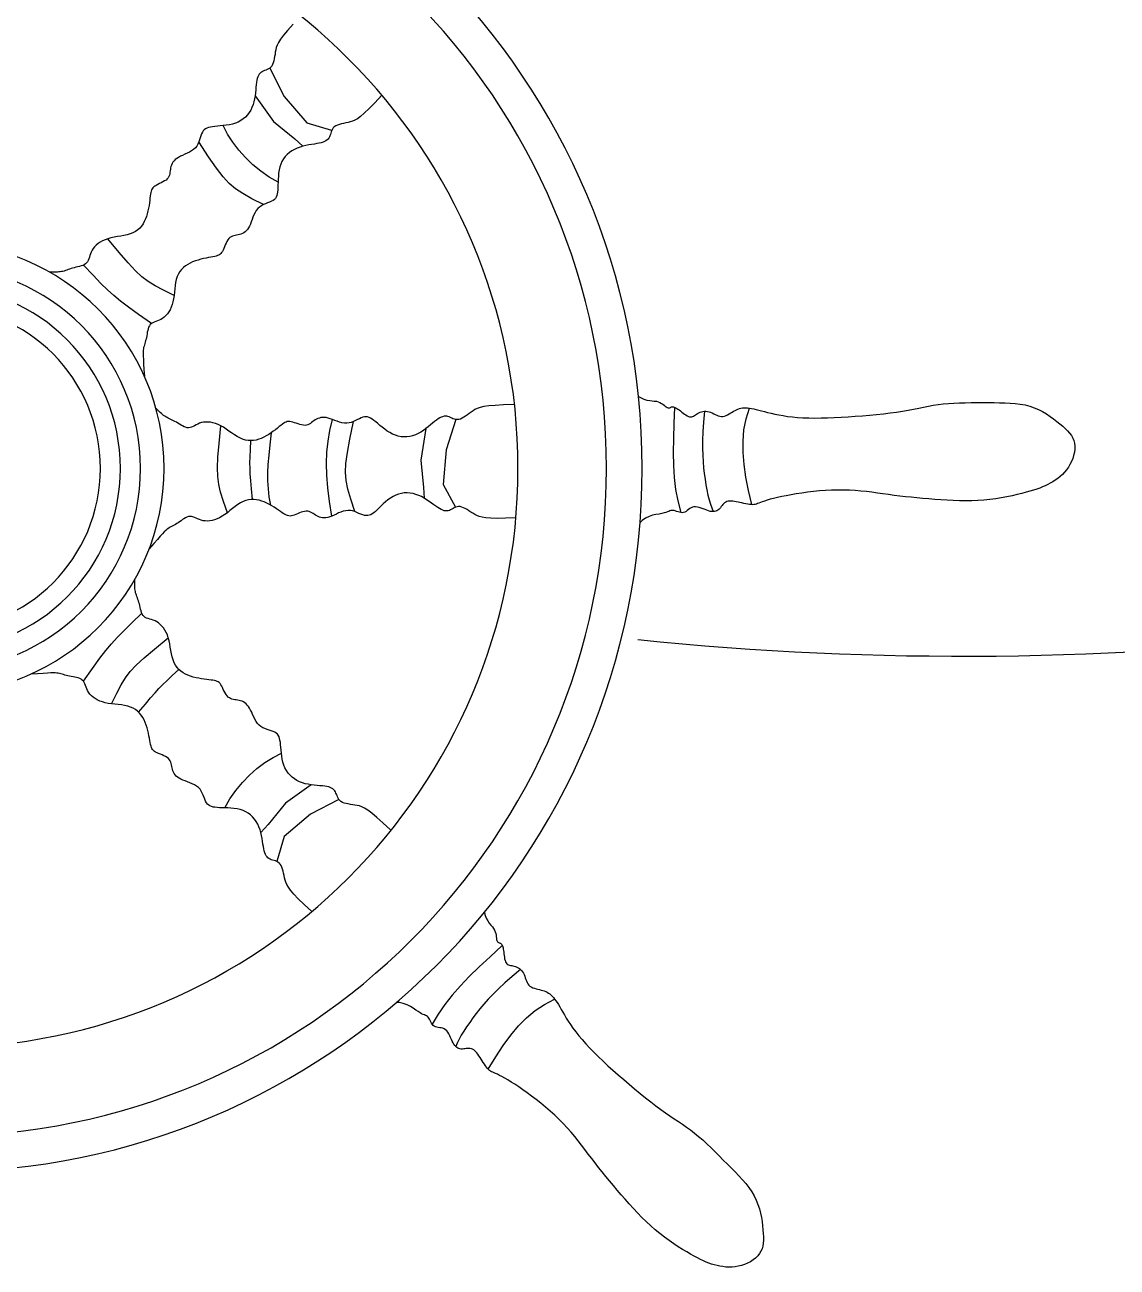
# Model space of a CAD drawing. Header units: millimetres. Extents: x -37 to 8970, y -2 to 4773.
# Drawn here: x 8117.4 to 8231.7, y 777.7 to 907.8 of the extents above; entities that cross this region are included whole.
import ezdxf

# ---------------------------------------------------------------- set-up
doc = ezdxf.new("R2010")
doc.units = ezdxf.units.MM

msp = doc.modelspace()

# ---------------------------------------------------------------- linework, layer by layer
at = {"color": 18, "true_color": 0x000000}
for p, q in [((8143.02, 903.26), (8144.54, 900.31)), ((8141.48, 900.38), (8143.42, 897.67)), ((8144.54, 900.31), (8146.9, 897.53)), ((8143.42, 897.67), (8145.65, 895.86)), ((8146.9, 897.53), (8149.49, 896.77)), ((8145.65, 895.86), (8146.49, 895.1)), ((8181.61, 868.91), (8181.82, 868.78)), ((8181.82, 868.78), (8182.18, 868.61)), ((8182.18, 868.61), (8182.5, 868.51)), ((8182.5, 868.51), (8182.79, 868.46)), ((8182.79, 868.46), (8183.04, 868.44)), ((8183.04, 868.44), (8183.27, 868.42)), ((8183.27, 868.42), (8183.49, 868.39)), ((8183.49, 868.39), (8183.68, 868.34)), ((8183.68, 868.34), (8183.86, 868.26)), ((8183.86, 868.26), (8184.02, 868.17)), ((8184.02, 868.17), (8184.17, 868.08)), ((8184.17, 868.08), (8184.3, 867.98)), ((8184.3, 867.98), (8184.42, 867.88)), ((8184.42, 867.88), (8184.53, 867.8)), ((8184.53, 867.8), (8184.62, 867.74)), ((8184.62, 867.74), (8184.71, 867.71)), ((8184.71, 867.71), (8184.78, 867.7)), ((8184.78, 867.7), (8184.85, 867.7)), ((8184.85, 867.7), (8184.91, 867.72)), ((8184.91, 867.72), (8184.97, 867.75)), ((8184.97, 867.75), (8185.02, 867.77)), ((8185.02, 867.77), (8185.08, 867.8)), ((8185.08, 867.8), (8185.14, 867.81)), ((8185.14, 867.81), (8185.21, 867.82)), ((8185.21, 867.82), (8185.28, 867.81)), ((8185.28, 867.81), (8185.36, 867.79)), ((8185.36, 867.79), (8185.44, 867.75)), ((8185.44, 867.75), (8185.53, 867.7)), ((8185.53, 867.7), (8185.64, 867.64)), ((8185.64, 867.64), (8185.75, 867.57)), ((8185.75, 867.57), (8185.87, 867.48)), ((8191.88, 867.51), (8192.03, 867.58)), ((8192.03, 867.58), (8192.18, 867.63)), ((8192.18, 867.63), (8192.33, 867.67)), ((8192.33, 867.67), (8192.49, 867.7)), ((8192.49, 867.7), (8192.66, 867.72)), ((8192.66, 867.72), (8192.84, 867.72)), ((8192.84, 867.72), (8193.03, 867.71)), ((8193.03, 867.71), (8193.23, 867.68)), ((8193.23, 867.68), (8193.45, 867.64)), ((8193.45, 867.64), (8193.68, 867.6)), ((8193.68, 867.6), (8193.93, 867.54)), ((8209.86, 867.47), (8210.42, 867.57)), ((8210.42, 867.57), (8210.95, 867.68)), ((8210.95, 867.68), (8211.46, 867.78)), ((8211.46, 867.78), (8211.97, 867.88)), ((8211.97, 867.88), (8212.47, 867.97)), ((8212.47, 867.97), (8212.99, 868.05)), ((8212.99, 868.05), (8213.51, 868.12)), ((8213.51, 868.12), (8214.07, 868.17)), ((8214.07, 868.17), (8214.64, 868.21)), ((8214.64, 868.21), (8215.23, 868.23)), ((8215.23, 868.23), (8215.82, 868.24)), ((8215.82, 868.24), (8216.43, 868.25)), ((8216.43, 868.25), (8217.04, 868.25)), ((8217.04, 868.25), (8217.65, 868.25)), ((8217.65, 868.25), (8218.25, 868.25)), ((8218.25, 868.25), (8218.84, 868.25)), ((8218.84, 868.25), (8219.41, 868.24)), ((8219.41, 868.24), (8219.98, 868.23)), ((8219.98, 868.23), (8220.53, 868.21)), ((8220.53, 868.21), (8221.06, 868.17)), ((8221.06, 868.17), (8221.59, 868.1)), ((8221.59, 868.1), (8222.09, 868.01)), ((8222.09, 868.01), (8222.57, 867.88)), ((8222.57, 867.88), (8223.04, 867.72)), ((8223.04, 867.72), (8223.49, 867.53)), ((8162.49, 866.48), (8161.48, 863.32)), ((8185.87, 867.48), (8186, 867.38)), ((8186, 867.38), (8186.14, 867.27)), ((8186.14, 867.27), (8186.28, 867.16)), ((8186.28, 867.16), (8186.42, 867.05)), ((8186.42, 867.05), (8186.57, 866.96)), ((8186.57, 866.96), (8186.71, 866.87)), ((8186.71, 866.87), (8186.84, 866.81)), ((8186.84, 866.81), (8186.97, 866.77)), ((8186.97, 866.77), (8187.09, 866.75)), ((8187.09, 866.75), (8187.19, 866.77)), ((8187.19, 866.77), (8187.29, 866.8)), ((8187.29, 866.8), (8187.39, 866.85)), ((8187.39, 866.85), (8187.49, 866.92)), ((8187.49, 866.92), (8187.59, 866.99)), ((8187.59, 866.99), (8187.69, 867.06)), ((8187.69, 867.06), (8187.81, 867.13)), ((8187.81, 867.13), (8187.93, 867.19)), ((8187.93, 867.19), (8188.07, 867.25)), ((8188.07, 867.25), (8188.22, 867.3)), ((8188.22, 867.3), (8188.37, 867.33)), ((8188.37, 867.33), (8188.52, 867.35)), ((8188.52, 867.35), (8188.68, 867.35)), ((8188.68, 867.35), (8188.85, 867.33)), ((8188.85, 867.33), (8189.01, 867.3)), ((8189.01, 867.3), (8189.17, 867.24)), ((8189.17, 867.24), (8189.33, 867.17)), ((8189.33, 867.17), (8189.49, 867.09)), ((8189.49, 867.09), (8189.65, 867.01)), ((8189.65, 867.01), (8189.81, 866.93)), ((8189.81, 866.93), (8189.97, 866.86)), ((8189.97, 866.86), (8190.13, 866.82)), ((8190.13, 866.82), (8190.3, 866.8)), ((8190.3, 866.8), (8190.46, 866.81)), ((8190.46, 866.81), (8190.62, 866.84)), ((8190.62, 866.84), (8190.79, 866.9)), ((8190.79, 866.9), (8190.95, 866.98)), ((8190.95, 866.98), (8191.11, 867.07)), ((8191.11, 867.07), (8191.27, 867.17)), ((8191.27, 867.17), (8191.43, 867.26)), ((8191.43, 867.26), (8191.58, 867.36)), ((8191.58, 867.36), (8191.73, 867.44)), ((8191.73, 867.44), (8191.88, 867.51)), ((8193.93, 867.54), (8194.2, 867.47)), ((8194.2, 867.47), (8194.49, 867.4)), ((8194.49, 867.4), (8194.81, 867.32)), ((8194.81, 867.32), (8195.14, 867.23)), ((8195.14, 867.23), (8195.51, 867.14)), ((8195.51, 867.14), (8195.89, 867.05)), ((8195.89, 867.05), (8196.31, 866.97)), ((8196.31, 866.97), (8196.75, 866.89)), ((8196.75, 866.89), (8197.23, 866.81)), ((8197.23, 866.81), (8197.73, 866.75)), ((8197.73, 866.75), (8198.27, 866.7)), ((8198.27, 866.7), (8198.84, 866.67)), ((8198.84, 866.67), (8199.45, 866.65)), ((8199.45, 866.65), (8200.08, 866.64)), ((8200.08, 866.64), (8200.74, 866.65)), ((8200.74, 866.65), (8201.42, 866.67)), ((8201.42, 866.67), (8202.12, 866.69)), ((8202.12, 866.69), (8202.83, 866.73)), ((8202.83, 866.73), (8203.57, 866.77)), ((8203.57, 866.77), (8204.31, 866.83)), ((8204.31, 866.83), (8205.06, 866.88)), ((8205.06, 866.88), (8205.81, 866.95)), ((8205.81, 866.95), (8206.54, 867.02)), ((8206.54, 867.02), (8207.26, 867.09)), ((8207.26, 867.09), (8207.96, 867.18)), ((8207.96, 867.18), (8208.63, 867.27)), ((8208.63, 867.27), (8209.27, 867.36)), ((8209.27, 867.36), (8209.86, 867.47)), ((8223.49, 867.53), (8223.92, 867.31)), ((8223.92, 867.31), (8224.32, 867.07)), ((8224.32, 867.07), (8224.71, 866.81)), ((8224.71, 866.81), (8225.07, 866.55)), ((8225.07, 866.55), (8225.42, 866.29)), ((8225.42, 866.29), (8225.73, 866.03)), ((8159.36, 865.53), (8158.82, 862.24)), ((8225.73, 866.03), (8226.03, 865.77)), ((8226.03, 865.77), (8226.3, 865.53)), ((8226.3, 865.53), (8226.54, 865.29)), ((8226.54, 865.29), (8226.75, 865.04)), ((8226.75, 865.04), (8226.93, 864.8)), ((8226.93, 864.8), (8227.07, 864.54)), ((8227.07, 864.54), (8227.18, 864.28)), ((8227.18, 864.28), (8227.26, 863.99)), ((8227.26, 863.99), (8227.29, 863.69)), ((8227.29, 863.69), (8227.28, 863.38)), ((8161.48, 863.32), (8161.18, 859.68)), ((8227.07, 862.41), (8226.95, 862.09)), ((8227.17, 862.73), (8227.07, 862.41)), ((8227.25, 863.06), (8227.17, 862.73)), ((8227.28, 863.38), (8227.25, 863.06)), ((8158.82, 862.24), (8159.11, 859.38)), ((8226.42, 861.22), (8226.21, 860.97)), ((8226.62, 861.49), (8226.42, 861.22)), ((8226.79, 861.78), (8226.62, 861.49)), ((8226.95, 862.09), (8226.79, 861.78)), ((8224.73, 859.81), (8224.47, 859.67)), ((8224.99, 859.97), (8224.73, 859.81)), ((8225.25, 860.14), (8224.99, 859.97)), ((8225.5, 860.32), (8225.25, 860.14)), ((8225.75, 860.52), (8225.5, 860.32)), ((8225.99, 860.73), (8225.75, 860.52)), ((8226.21, 860.97), (8225.99, 860.73)), ((8159.11, 859.38), (8159.17, 858.25)), ((8161.18, 859.68), (8162.48, 857.31)), ((8197.08, 858.51), (8196.61, 858.42)), ((8197.6, 858.61), (8197.08, 858.51)), ((8198.14, 858.7), (8197.6, 858.61)), ((8198.72, 858.78), (8198.14, 858.7)), ((8199.32, 858.86), (8198.72, 858.78)), ((8199.93, 858.94), (8199.32, 858.86)), ((8200.56, 859), (8199.93, 858.94)), ((8201.2, 859.05), (8200.56, 859)), ((8201.84, 859.09), (8201.2, 859.05)), ((8202.48, 859.1), (8201.84, 859.09)), ((8203.1, 859.1), (8202.48, 859.1)), ((8203.71, 859.08), (8203.1, 859.1)), ((8204.31, 859.05), (8203.71, 859.08)), ((8204.9, 858.99), (8204.31, 859.05)), ((8205.48, 858.93), (8204.9, 858.99)), ((8206.05, 858.86), (8205.48, 858.93)), ((8206.63, 858.78), (8206.05, 858.86)), ((8207.2, 858.7), (8206.63, 858.78)), ((8207.78, 858.62), (8207.2, 858.7)), ((8208.37, 858.54), (8207.78, 858.62)), ((8208.96, 858.47), (8208.37, 858.54)), ((8209.56, 858.4), (8208.96, 858.47)), ((8220.73, 858.51), (8220.18, 858.39)), ((8221.25, 858.63), (8220.73, 858.51)), ((8221.74, 858.75), (8221.25, 858.63)), ((8222.19, 858.86), (8221.74, 858.75)), ((8222.6, 858.98), (8222.19, 858.86)), ((8222.97, 859.09), (8222.6, 858.98)), ((8223.31, 859.2), (8222.97, 859.09)), ((8223.62, 859.31), (8223.31, 859.2)), ((8223.92, 859.42), (8223.62, 859.31)), ((8224.2, 859.54), (8223.92, 859.42)), ((8224.47, 859.67), (8224.2, 859.54)), ((8187.12, 857.23), (8186.98, 857.15)), ((8187.27, 857.3), (8187.12, 857.23)), ((8187.43, 857.34), (8187.27, 857.3)), ((8187.6, 857.34), (8187.43, 857.34)), ((8187.79, 857.31), (8187.6, 857.34)), ((8187.98, 857.27), (8187.79, 857.31)), ((8188.18, 857.2), (8187.98, 857.27)), ((8188.39, 857.13), (8188.18, 857.2)), ((8190.2, 857.25), (8190.12, 857.15)), ((8190.28, 857.36), (8190.2, 857.25)), ((8190.37, 857.47), (8190.28, 857.36)), ((8190.45, 857.58), (8190.37, 857.47)), ((8190.54, 857.68), (8190.45, 857.58)), ((8190.64, 857.77), (8190.54, 857.68)), ((8190.75, 857.84), (8190.64, 857.77)), ((8190.87, 857.89), (8190.75, 857.84)), ((8191.01, 857.93), (8190.87, 857.89)), ((8191.15, 857.94), (8191.01, 857.93)), ((8191.31, 857.95), (8191.15, 857.94)), ((8191.48, 857.93), (8191.31, 857.95)), ((8191.66, 857.91), (8191.48, 857.93)), ((8191.84, 857.88), (8191.66, 857.91)), ((8192.04, 857.84), (8191.84, 857.88)), ((8192.24, 857.8), (8192.04, 857.84)), ((8192.45, 857.75), (8192.24, 857.8)), ((8192.65, 857.7), (8192.45, 857.75)), ((8192.86, 857.66), (8192.65, 857.7)), ((8193.06, 857.62), (8192.86, 857.66)), ((8193.24, 857.59), (8193.06, 857.62)), ((8193.42, 857.57), (8193.24, 857.59)), ((8193.57, 857.56), (8193.42, 857.57)), ((8193.71, 857.57), (8193.57, 857.56)), ((8193.84, 857.59), (8193.71, 857.57)), ((8193.96, 857.63), (8193.84, 857.59)), ((8194.08, 857.68), (8193.96, 857.63)), ((8194.22, 857.73), (8194.08, 857.68)), ((8194.38, 857.8), (8194.22, 857.73)), ((8194.57, 857.87), (8194.38, 857.8)), ((8194.8, 857.95), (8194.57, 857.87)), ((8195.08, 858.04), (8194.8, 857.95)), ((8195.4, 858.13), (8195.08, 858.04)), ((8195.76, 858.23), (8195.4, 858.13)), ((8196.16, 858.32), (8195.76, 858.23)), ((8196.61, 858.42), (8196.16, 858.32)), ((8210.16, 858.34), (8209.56, 858.4)), ((8210.77, 858.28), (8210.16, 858.34)), ((8211.39, 858.22), (8210.77, 858.28)), ((8212.01, 858.17), (8211.39, 858.22)), ((8212.64, 858.12), (8212.01, 858.17)), ((8213.28, 858.07), (8212.64, 858.12)), ((8213.92, 858.03), (8213.28, 858.07)), ((8214.57, 858), (8213.92, 858.03)), ((8215.21, 857.98), (8214.57, 858)), ((8215.86, 857.98), (8215.21, 857.98)), ((8216.5, 857.98), (8215.86, 857.98)), ((8217.14, 858.01), (8216.5, 857.98)), ((8217.77, 858.05), (8217.14, 858.01)), ((8218.39, 858.11), (8217.77, 858.05)), ((8219.01, 858.19), (8218.39, 858.11)), ((8219.6, 858.29), (8219.01, 858.19)), ((8220.18, 858.39), (8219.6, 858.29)), ((8181.99, 855.91), (8181.78, 855.71)), ((8182.36, 856.16), (8181.99, 855.91)), ((8182.73, 856.34), (8182.36, 856.16)), ((8183.1, 856.46), (8182.73, 856.34)), ((8183.45, 856.54), (8183.1, 856.46)), ((8183.77, 856.59), (8183.45, 856.54)), ((8184.05, 856.64), (8183.77, 856.59)), ((8184.29, 856.7), (8184.05, 856.64)), ((8184.48, 856.75), (8184.29, 856.7)), ((8184.64, 856.81), (8184.48, 856.75)), ((8184.78, 856.87), (8184.64, 856.81)), ((8184.9, 856.92), (8184.78, 856.87)), ((8185, 856.95), (8184.9, 856.92)), ((8185.11, 856.97), (8185, 856.95)), ((8185.22, 856.97), (8185.11, 856.97)), ((8185.34, 856.95), (8185.22, 856.97)), ((8185.47, 856.91), (8185.34, 856.95)), ((8185.61, 856.87), (8185.47, 856.91)), ((8185.76, 856.82), (8185.61, 856.87)), ((8185.9, 856.78), (8185.76, 856.82)), ((8186.05, 856.74), (8185.9, 856.78)), ((8186.2, 856.73), (8186.05, 856.74)), ((8186.34, 856.75), (8186.2, 856.73)), ((8186.47, 856.8), (8186.34, 856.75)), ((8186.6, 856.87), (8186.47, 856.8)), ((8186.72, 856.96), (8186.6, 856.87)), ((8186.85, 857.05), (8186.72, 856.96)), ((8186.98, 857.15), (8186.85, 857.05)), ((8188.59, 857.05), (8188.39, 857.13)), ((8188.78, 856.98), (8188.59, 857.05)), ((8188.96, 856.92), (8188.78, 856.98)), ((8189.13, 856.87), (8188.96, 856.92)), ((8189.29, 856.85), (8189.13, 856.87)), ((8189.44, 856.84), (8189.29, 856.85)), ((8189.58, 856.85), (8189.44, 856.84)), ((8189.7, 856.88), (8189.58, 856.85)), ((8189.82, 856.92), (8189.7, 856.88)), ((8189.93, 856.98), (8189.82, 856.92)), ((8190.02, 857.06), (8189.93, 856.98)), ((8190.12, 857.15), (8190.02, 857.06)), ((8147.36, 828.24), (8144.66, 826.3)), ((8144.66, 826.3), (8142.84, 824.07)), ((8150.25, 826.7), (8147.3, 825.18)), ((8147.3, 825.18), (8144.52, 822.82)), ((8142.84, 824.07), (8142.09, 823.23)), ((8144.52, 822.82), (8143.76, 820.22)), ((8165.49, 814.9), (8165.55, 814.65)), ((8165.55, 814.65), (8165.68, 814.29)), ((8165.68, 814.29), (8165.84, 813.99)), ((8165.84, 813.99), (8166, 813.75)), ((8166, 813.75), (8166.17, 813.55)), ((8166.17, 813.55), (8166.32, 813.38)), ((8166.32, 813.38), (8166.45, 813.21)), ((8166.45, 813.21), (8166.55, 813.03)), ((8166.55, 813.03), (8166.62, 812.85)), ((8166.62, 812.85), (8166.67, 812.68)), ((8166.67, 812.68), (8166.71, 812.5)), ((8166.71, 812.5), (8166.73, 812.34)), ((8166.73, 812.34), (8166.75, 812.19)), ((8166.75, 812.19), (8166.77, 812.05)), ((8166.77, 812.05), (8166.79, 811.94)), ((8166.79, 811.94), (8166.83, 811.86)), ((8166.83, 811.86), (8166.87, 811.8)), ((8166.87, 811.8), (8166.92, 811.76)), ((8166.92, 811.76), (8166.98, 811.73)), ((8166.98, 811.73), (8167.04, 811.7)), ((8167.04, 811.7), (8167.1, 811.68)), ((8167.1, 811.68), (8167.15, 811.66)), ((8167.15, 811.66), (8167.21, 811.63)), ((8167.21, 811.63), (8167.26, 811.58)), ((8167.26, 811.58), (8167.3, 811.53)), ((8167.3, 811.53), (8167.34, 811.46)), ((8167.34, 811.46), (8167.38, 811.37)), ((8167.38, 811.37), (8167.41, 811.27)), ((8167.41, 811.27), (8167.44, 811.16)), ((8167.44, 811.16), (8167.46, 811.02)), ((8167.46, 811.02), (8167.49, 810.88)), ((8167.49, 810.88), (8167.51, 810.71)), ((8167.51, 810.71), (8167.53, 810.54)), ((8167.53, 810.54), (8167.55, 810.36)), ((8167.55, 810.36), (8167.58, 810.18)), ((8167.58, 810.18), (8167.61, 810.01)), ((8167.61, 810.01), (8167.65, 809.85)), ((8167.65, 809.85), (8167.7, 809.71)), ((8167.7, 809.71), (8167.76, 809.59)), ((8167.76, 809.59), (8167.84, 809.5)), ((8167.84, 809.5), (8167.92, 809.44)), ((8167.92, 809.44), (8168.02, 809.39)), ((8168.02, 809.39), (8168.12, 809.36)), ((8168.12, 809.36), (8168.23, 809.33)), ((8168.23, 809.33), (8168.35, 809.31)), ((8168.35, 809.31), (8168.48, 809.29)), ((8168.48, 809.29), (8168.61, 809.26)), ((8168.61, 809.26), (8168.75, 809.21)), ((8168.75, 809.21), (8168.88, 809.16)), ((8168.88, 809.16), (8169.02, 809.09)), ((8169.02, 809.09), (8169.15, 809)), ((8169.15, 809), (8169.27, 808.91)), ((8169.27, 808.91), (8169.39, 808.79)), ((8169.39, 808.79), (8169.49, 808.67)), ((8169.49, 808.67), (8169.58, 808.53)), ((8169.58, 808.53), (8169.65, 808.37)), ((8169.65, 808.37), (8169.72, 808.21)), ((8169.72, 808.21), (8169.77, 808.04)), ((8169.77, 808.04), (8169.83, 807.87)), ((8169.83, 807.87), (8169.89, 807.7)), ((8169.89, 807.7), (8169.95, 807.54)), ((8169.95, 807.54), (8170.03, 807.39)), ((8170.03, 807.39), (8170.13, 807.26)), ((8170.13, 807.26), (8170.26, 807.16)), ((8170.26, 807.16), (8170.4, 807.07)), ((8170.4, 807.07), (8170.56, 806.99)), ((8170.56, 806.99), (8170.73, 806.93)), ((8170.73, 806.93), (8170.9, 806.88)), ((8170.9, 806.88), (8171.08, 806.84)), ((8171.08, 806.84), (8171.26, 806.79)), ((8171.26, 806.79), (8171.44, 806.75)), ((8171.44, 806.75), (8171.6, 806.7)), ((8171.6, 806.7), (8171.76, 806.65)), ((8171.76, 806.65), (8171.91, 806.59)), ((8171.91, 806.59), (8172.06, 806.52)), ((8172.06, 806.52), (8172.19, 806.44)), ((8172.19, 806.44), (8172.33, 806.35)), ((8156.57, 805.44), (8156.27, 805.44)), ((8157, 805.35), (8156.57, 805.44)), ((8157.39, 805.21), (8157, 805.35)), ((8157.74, 805.04), (8157.39, 805.21)), ((8172.33, 806.35), (8172.46, 806.24)), ((8172.46, 806.24), (8172.59, 806.12)), ((8172.59, 806.12), (8172.71, 805.98)), ((8172.71, 805.98), (8172.84, 805.81)), ((8172.84, 805.81), (8172.96, 805.63)), ((8172.96, 805.63), (8173.09, 805.43)), ((8173.09, 805.43), (8173.23, 805.22)), ((8173.23, 805.22), (8173.37, 804.98)), ((8158.04, 804.85), (8157.74, 805.04)), ((8158.31, 804.66), (8158.04, 804.85)), ((8158.54, 804.5), (8158.31, 804.66)), ((8158.75, 804.37), (8158.54, 804.5)), ((8158.92, 804.27), (8158.75, 804.37)), ((8159.08, 804.2), (8158.92, 804.27)), ((8159.21, 804.14), (8159.08, 804.2)), ((8159.33, 804.09), (8159.21, 804.14)), ((8159.43, 804.04), (8159.33, 804.09)), ((8159.52, 803.98), (8159.43, 804.04)), ((8159.6, 803.91), (8159.52, 803.98)), ((8159.67, 803.81), (8159.6, 803.91)), ((8173.37, 804.98), (8173.53, 804.72)), ((8173.53, 804.72), (8173.69, 804.44)), ((8173.69, 804.44), (8173.87, 804.14)), ((8173.87, 804.14), (8174.06, 803.82)), ((8174.06, 803.82), (8174.27, 803.49)), ((8159.74, 803.69), (8159.67, 803.81)), ((8159.8, 803.55), (8159.74, 803.69)), ((8159.87, 803.42), (8159.8, 803.55)), ((8159.94, 803.28), (8159.87, 803.42)), ((8160.03, 803.16), (8159.94, 803.28)), ((8160.12, 803.05), (8160.03, 803.16)), ((8160.23, 802.96), (8160.12, 803.05)), ((8160.36, 802.9), (8160.23, 802.96)), ((8160.5, 802.86), (8160.36, 802.9)), ((8160.65, 802.83), (8160.5, 802.86)), ((8160.81, 802.81), (8160.65, 802.83)), ((8160.97, 802.78), (8160.81, 802.81)), ((8161.13, 802.75), (8160.97, 802.78)), ((8161.28, 802.69), (8161.13, 802.75)), ((8161.42, 802.6), (8161.28, 802.69)), ((8161.54, 802.48), (8161.42, 802.6)), ((8174.27, 803.49), (8174.51, 803.13)), ((8174.51, 803.13), (8174.76, 802.76)), ((8174.76, 802.76), (8175.05, 802.37)), ((8161.66, 802.33), (8161.54, 802.48)), ((8161.76, 802.16), (8161.66, 802.33)), ((8161.86, 801.97), (8161.76, 802.16)), ((8161.95, 801.78), (8161.86, 801.97)), ((8162.03, 801.58), (8161.95, 801.78)), ((8162.12, 801.39), (8162.03, 801.58)), ((8162.21, 801.22), (8162.12, 801.39)), ((8162.3, 801.07), (8162.21, 801.22)), ((8175.05, 802.37), (8175.36, 801.97)), ((8175.36, 801.97), (8175.71, 801.56)), ((8175.71, 801.56), (8176.09, 801.13)), ((8162.39, 800.94), (8162.3, 801.07)), ((8162.49, 800.83), (8162.39, 800.94)), ((8162.6, 800.74), (8162.49, 800.83)), ((8162.7, 800.67), (8162.6, 800.74)), ((8162.82, 800.62), (8162.7, 800.67)), ((8162.93, 800.58), (8162.82, 800.62)), ((8163.06, 800.57), (8162.93, 800.58)), ((8163.19, 800.57), (8163.06, 800.57)), ((8163.32, 800.58), (8163.19, 800.57)), ((8163.45, 800.6), (8163.32, 800.58)), ((8163.59, 800.62), (8163.45, 800.6)), ((8163.73, 800.63), (8163.59, 800.62)), ((8163.86, 800.64), (8163.73, 800.63)), ((8164, 800.63), (8163.86, 800.64)), ((8164.13, 800.61), (8164, 800.63)), ((8164.25, 800.56), (8164.13, 800.61)), ((8164.37, 800.49), (8164.25, 800.56)), ((8164.48, 800.4), (8164.37, 800.49)), ((8164.59, 800.29), (8164.48, 800.4)), ((8164.7, 800.16), (8164.59, 800.29)), ((8164.81, 800.02), (8164.7, 800.16)), ((8164.92, 799.87), (8164.81, 800.02)), ((8176.09, 801.13), (8176.5, 800.69)), ((8176.5, 800.69), (8176.94, 800.24)), ((8176.94, 800.24), (8177.41, 799.78)), ((8165.03, 799.7), (8164.92, 799.87)), ((8165.15, 799.53), (8165.03, 799.7)), ((8165.26, 799.35), (8165.15, 799.53)), ((8165.37, 799.17), (8165.26, 799.35)), ((8165.49, 798.99), (8165.37, 799.17)), ((8165.6, 798.82), (8165.49, 798.99)), ((8165.71, 798.67), (8165.6, 798.82)), ((8165.82, 798.53), (8165.71, 798.67)), ((8177.41, 799.78), (8177.91, 799.31)), ((8177.91, 799.31), (8178.42, 798.83)), ((8178.42, 798.83), (8178.95, 798.35)), ((8165.92, 798.42), (8165.82, 798.53)), ((8166.03, 798.32), (8165.92, 798.42)), ((8166.13, 798.25), (8166.03, 798.32)), ((8166.24, 798.19), (8166.13, 798.25)), ((8166.36, 798.14), (8166.24, 798.19)), ((8166.5, 798.08), (8166.36, 798.14)), ((8166.66, 798.01), (8166.5, 798.08)), ((8166.85, 797.93), (8166.66, 798.01)), ((8167.07, 797.82), (8166.85, 797.93)), ((8167.33, 797.69), (8167.07, 797.82)), ((8167.62, 797.53), (8167.33, 797.69)), ((8167.94, 797.34), (8167.62, 797.53)), ((8168.29, 797.12), (8167.94, 797.34)), ((8178.95, 798.35), (8179.5, 797.86)), ((8179.5, 797.86), (8180.07, 797.37)), ((8180.07, 797.37), (8180.64, 796.89)), ((8168.67, 796.88), (8168.29, 797.12)), ((8169.08, 796.61), (8168.67, 796.88)), ((8169.51, 796.31), (8169.08, 796.61)), ((8169.96, 795.99), (8169.51, 796.31)), ((8180.64, 796.89), (8181.21, 796.4)), ((8181.21, 796.4), (8181.78, 795.93)), ((8170.42, 795.64), (8169.96, 795.99)), ((8170.91, 795.28), (8170.42, 795.64)), ((8171.39, 794.89), (8170.91, 795.28)), ((8171.88, 794.49), (8171.39, 794.89)), ((8181.78, 795.93), (8182.34, 795.48)), ((8182.34, 795.48), (8182.9, 795.04)), ((8182.9, 795.04), (8183.44, 794.63)), ((8172.37, 794.07), (8171.88, 794.49)), ((8172.85, 793.65), (8172.37, 794.07)), ((8173.31, 793.21), (8172.85, 793.65)), ((8183.44, 794.63), (8183.95, 794.25)), ((8183.95, 794.25), (8184.44, 793.9)), ((8184.44, 793.9), (8184.91, 793.58)), ((8184.91, 793.58), (8185.36, 793.28)), ((8173.75, 792.77), (8173.31, 793.21)), ((8174.17, 792.32), (8173.75, 792.77)), ((8174.57, 791.87), (8174.17, 792.32)), ((8185.36, 793.28), (8185.8, 792.99)), ((8185.8, 792.99), (8186.23, 792.71)), ((8186.23, 792.71), (8186.65, 792.41)), ((8186.65, 792.41), (8187.07, 792.11)), ((8174.94, 791.42), (8174.57, 791.87)), ((8175.31, 790.96), (8174.94, 791.42)), ((8175.66, 790.51), (8175.31, 790.96)), ((8187.07, 792.11), (8187.49, 791.78)), ((8187.49, 791.78), (8187.91, 791.43)), ((8187.91, 791.43), (8188.34, 791.05)), ((8188.34, 791.05), (8188.78, 790.65)), ((8176.01, 790.04), (8175.66, 790.51)), ((8176.36, 789.58), (8176.01, 790.04)), ((8176.72, 789.12), (8176.36, 789.58)), ((8188.78, 790.65), (8189.21, 790.23)), ((8189.21, 790.23), (8189.64, 789.81)), ((8189.64, 789.81), (8190.07, 789.38)), ((8177.08, 788.65), (8176.72, 789.12)), ((8177.44, 788.18), (8177.08, 788.65)), ((8190.07, 789.38), (8190.5, 788.95)), ((8190.5, 788.95), (8190.92, 788.53)), ((8190.92, 788.53), (8191.34, 788.11)), ((8177.82, 787.71), (8177.44, 788.18)), ((8178.2, 787.23), (8177.82, 787.71)), ((8178.59, 786.76), (8178.2, 787.23)), ((8191.34, 788.11), (8191.75, 787.7)), ((8191.75, 787.7), (8192.14, 787.29)), ((8192.14, 787.29), (8192.51, 786.88)), ((8178.99, 786.28), (8178.59, 786.76)), ((8179.39, 785.8), (8178.99, 786.28)), ((8179.8, 785.32), (8179.39, 785.8)), ((8192.51, 786.88), (8192.86, 786.48)), ((8192.86, 786.48), (8193.18, 786.06)), ((8193.18, 786.06), (8193.47, 785.64)), ((8193.47, 785.64), (8193.73, 785.21)), ((8180.22, 784.84), (8179.8, 785.32)), ((8180.65, 784.36), (8180.22, 784.84)), ((8181.08, 783.88), (8180.65, 784.36)), ((8193.73, 785.21), (8193.94, 784.76)), ((8193.94, 784.76), (8194.12, 784.31)), ((8181.52, 783.41), (8181.08, 783.88)), ((8181.97, 782.95), (8181.52, 783.41)), ((8194.12, 784.31), (8194.27, 783.85)), ((8194.27, 783.85), (8194.39, 783.39)), ((8194.39, 783.39), (8194.48, 782.94)), ((8182.43, 782.5), (8181.97, 782.95)), ((8182.9, 782.07), (8182.43, 782.5)), ((8183.38, 781.65), (8182.9, 782.07)), ((8194.48, 782.94), (8194.55, 782.5)), ((8194.55, 782.5), (8194.61, 782.07)), ((8194.61, 782.07), (8194.65, 781.66)), ((8183.86, 781.25), (8183.38, 781.65)), ((8184.35, 780.88), (8183.86, 781.25)), ((8184.84, 780.52), (8184.35, 780.88)), ((8185.32, 780.19), (8184.84, 780.52)), ((8194.65, 781.66), (8194.68, 781.27)), ((8194.7, 780.57), (8194.67, 780.25)), ((8194.68, 781.27), (8194.7, 780.91)), ((8194.7, 780.91), (8194.7, 780.57)), ((8185.79, 779.88), (8185.32, 780.19)), ((8186.24, 779.6), (8185.79, 779.88)), ((8186.67, 779.34), (8186.24, 779.6)), ((8187.07, 779.1), (8186.67, 779.34)), ((8194.29, 779.15), (8194.1, 778.91)), ((8194.44, 779.4), (8194.29, 779.15)), ((8194.55, 779.66), (8194.44, 779.4)), ((8194.63, 779.95), (8194.55, 779.66)), ((8194.67, 780.25), (8194.63, 779.95)), ((8187.44, 778.89), (8187.07, 779.1)), ((8187.79, 778.71), (8187.44, 778.89)), ((8188.1, 778.54), (8187.79, 778.71)), ((8188.41, 778.4), (8188.1, 778.54)), ((8188.7, 778.27), (8188.41, 778.4)), ((8188.98, 778.16), (8188.7, 778.27)), ((8189.26, 778.06), (8188.98, 778.16)), ((8189.55, 777.98), (8189.26, 778.06)), ((8189.84, 777.9), (8189.55, 777.98)), ((8190.14, 777.84), (8189.84, 777.9)), ((8190.45, 777.79), (8190.14, 777.84)), ((8192.07, 777.83), (8191.74, 777.77)), ((8192.4, 777.91), (8192.07, 777.83)), ((8192.72, 778.02), (8192.4, 777.91)), ((8193.04, 778.16), (8192.72, 778.02)), ((8193.34, 778.31), (8193.04, 778.16)), ((8193.62, 778.49), (8193.34, 778.31)), ((8193.88, 778.69), (8193.62, 778.49)), ((8194.1, 778.91), (8193.88, 778.69)), ((8190.77, 777.75), (8190.45, 777.79)), ((8191.09, 777.74), (8190.77, 777.75)), ((8191.41, 777.74), (8191.09, 777.74)), ((8191.74, 777.77), (8191.41, 777.74))]:
    msp.add_line(p, q, dxfattribs=at)
for points in [[(8145.47, 907.88), (8144.89, 907.23), (8144.45, 906.71), (8144.14, 906.29), (8143.92, 905.95), (8143.79, 905.67), (8143.7, 905.42), (8143.65, 905.19), (8143.6, 904.95), (8143.57, 904.71), (8143.53, 904.48), (8143.49, 904.24), (8143.44, 904.03), (8143.39, 903.82), (8143.32, 903.64), (8143.24, 903.49), (8143.14, 903.36), (8143.02, 903.26), (8142.89, 903.19), (8142.75, 903.12), (8142.61, 903.07), (8142.47, 903.02), (8142.34, 902.96), (8142.21, 902.9), (8142.1, 902.83), (8142, 902.74), (8141.91, 902.64), (8141.84, 902.51), (8141.77, 902.37), (8141.71, 902.2), (8141.67, 902.01), (8141.63, 901.79), (8141.6, 901.54), (8141.57, 901.27), (8141.55, 900.99), (8141.52, 900.69), (8141.48, 900.38), (8141.43, 900.07), (8141.36, 899.76), (8141.28, 899.45), (8141.16, 899.16), (8141.03, 898.88), (8140.87, 898.62), (8140.68, 898.37), (8140.48, 898.15), (8140.25, 897.95), (8139.99, 897.78), (8139.72, 897.63), (8139.42, 897.51), (8139.11, 897.42), (8138.8, 897.35), (8138.47, 897.29), (8138.15, 897.25), (8137.84, 897.22), (8137.55, 897.19), (8137.28, 897.17), (8137.03, 897.14), (8136.82, 897.1), (8136.62, 897.06), (8136.45, 897), (8136.3, 896.92), (8136.17, 896.83), (8136.06, 896.71), (8135.97, 896.57), (8135.89, 896.39), (8135.82, 896.2), (8135.75, 895.98), (8135.68, 895.76), (8135.6, 895.54), (8135.5, 895.32), (8135.38, 895.11), (8135.23, 894.92), (8135.05, 894.75), (8134.84, 894.6), (8134.61, 894.47), (8134.37, 894.36), (8134.13, 894.25), (8133.89, 894.14), (8133.66, 894.04), (8133.46, 893.93), (8133.28, 893.81), (8133.13, 893.69), (8133, 893.56), (8132.89, 893.42), (8132.81, 893.28), (8132.74, 893.13), (8132.68, 892.98), (8132.64, 892.83), (8132.62, 892.68), (8132.59, 892.52), (8132.57, 892.37), (8132.55, 892.22), (8132.51, 892.08), (8132.46, 891.94), (8132.39, 891.8), (8132.29, 891.68), (8132.16, 891.56), (8132.01, 891.46), (8131.84, 891.36), (8131.67, 891.27), (8131.48, 891.18), (8131.31, 891.09), (8131.14, 891), (8131, 890.92), (8130.88, 890.83), (8130.78, 890.74), (8130.71, 890.64), (8130.65, 890.52), (8130.6, 890.4), (8130.56, 890.25), (8130.53, 890.08), (8130.5, 889.89), (8130.48, 889.67), (8130.45, 889.43), (8130.42, 889.17), (8130.38, 888.89), (8130.33, 888.61), (8130.27, 888.32), (8130.2, 888.03), (8130.12, 887.75), (8130.01, 887.48), (8129.89, 887.21), (8129.76, 886.97), (8129.59, 886.74), (8129.41, 886.53), (8129.2, 886.34), (8128.96, 886.17), (8128.7, 886.03), (8128.41, 885.92), (8128.09, 885.83), (8127.76, 885.75), (8127.42, 885.69), (8127.07, 885.63), (8126.73, 885.57), (8126.4, 885.5), (8126.08, 885.41), (8125.79, 885.31), (8125.52, 885.19), (8125.27, 885.05), (8125.05, 884.9), (8124.86, 884.74), (8124.69, 884.57), (8124.54, 884.39), (8124.42, 884.21), (8124.33, 884.02), (8124.25, 883.83), (8124.19, 883.65), (8124.14, 883.47), (8124.08, 883.3), (8124.02, 883.14), (8123.95, 883), (8123.85, 882.88), (8123.74, 882.78), (8123.6, 882.69), (8123.44, 882.62), (8123.27, 882.57), (8123.09, 882.52), (8122.9, 882.47), (8122.72, 882.43), (8122.55, 882.38), (8122.38, 882.34), (8122.22, 882.28), (8122.07, 882.23), (8121.92, 882.18), (8121.78, 882.12), (8121.64, 882.08), (8121.51, 882.03), (8121.37, 881.99), (8121.23, 881.97), (8121.09, 881.94), (8120.94, 881.93), (8120.79, 881.92), (8120.61, 881.91), (8120.43, 881.91), (8120.22, 881.91), (8119.99, 881.91)], [(8154.76, 900.44), (8154.02, 899.65), (8153.41, 899.03), (8152.92, 898.56), (8152.52, 898.22), (8152.19, 897.98), (8151.92, 897.82), (8151.68, 897.72), (8151.45, 897.65), (8151.22, 897.59), (8150.99, 897.54), (8150.75, 897.49), (8150.52, 897.43), (8150.31, 897.37), (8150.11, 897.3), (8149.93, 897.22), (8149.78, 897.13), (8149.67, 897.02), (8149.58, 896.9), (8149.51, 896.76), (8149.45, 896.62), (8149.41, 896.48), (8149.37, 896.34), (8149.32, 896.2), (8149.27, 896.07), (8149.2, 895.95), (8149.12, 895.85), (8149.02, 895.75), (8148.9, 895.67), (8148.76, 895.59), (8148.6, 895.52), (8148.41, 895.46), (8148.2, 895.41), (8147.95, 895.37), (8147.69, 895.32), (8147.4, 895.28), (8147.1, 895.23), (8146.8, 895.17), (8146.49, 895.1), (8146.19, 895.01), (8145.89, 894.9), (8145.6, 894.77), (8145.33, 894.62), (8145.08, 894.44), (8144.85, 894.24), (8144.64, 894.02), (8144.46, 893.78), (8144.3, 893.51), (8144.17, 893.23), (8144.07, 892.93), (8144, 892.61), (8143.95, 892.29), (8143.92, 891.96), (8143.9, 891.64), (8143.89, 891.33), (8143.88, 891.04), (8143.88, 890.76), (8143.86, 890.52), (8143.84, 890.3), (8143.81, 890.1), (8143.76, 889.93), (8143.7, 889.77), (8143.61, 889.64), (8143.5, 889.52), (8143.36, 889.42), (8143.19, 889.33), (8143, 889.24), (8142.8, 889.16), (8142.58, 889.07), (8142.36, 888.98), (8142.15, 888.86), (8141.95, 888.73), (8141.77, 888.57), (8141.61, 888.37), (8141.48, 888.16), (8141.37, 887.92), (8141.26, 887.67), (8141.17, 887.42), (8141.08, 887.18), (8140.99, 886.95), (8140.9, 886.74), (8140.79, 886.55), (8140.68, 886.39), (8140.56, 886.25), (8140.43, 886.14), (8140.29, 886.04), (8140.15, 885.96), (8140, 885.9), (8139.86, 885.85), (8139.71, 885.81), (8139.55, 885.78), (8139.4, 885.75), (8139.26, 885.71), (8139.11, 885.67), (8138.98, 885.61), (8138.85, 885.53), (8138.73, 885.42), (8138.63, 885.29), (8138.53, 885.13), (8138.44, 884.95), (8138.36, 884.77), (8138.28, 884.58), (8138.21, 884.4), (8138.13, 884.23), (8138.06, 884.08), (8137.98, 883.96), (8137.89, 883.85), (8137.8, 883.77), (8137.69, 883.7), (8137.56, 883.65), (8137.42, 883.6), (8137.26, 883.56), (8137.07, 883.52), (8136.85, 883.48), (8136.61, 883.43), (8136.35, 883.38), (8136.08, 883.33), (8135.8, 883.26), (8135.51, 883.18), (8135.23, 883.09), (8134.95, 882.99), (8134.69, 882.87), (8134.44, 882.73), (8134.2, 882.58), (8133.98, 882.4), (8133.78, 882.2), (8133.61, 881.98), (8133.46, 881.74), (8133.34, 881.46), (8133.24, 881.16), (8133.17, 880.84), (8133.12, 880.51), (8133.08, 880.16), (8133.04, 879.81), (8133, 879.47), (8132.95, 879.13), (8132.89, 878.81), (8132.81, 878.51), (8132.71, 878.23), (8132.59, 877.98), (8132.45, 877.75), (8132.3, 877.54), (8132.14, 877.36), (8131.98, 877.2), (8131.8, 877.07), (8131.62, 876.96), (8131.44, 876.88), (8131.26, 876.8), (8131.08, 876.74), (8130.92, 876.67), (8130.77, 876.6), (8130.63, 876.52), (8130.51, 876.42), (8130.42, 876.29), (8130.34, 876.15), (8130.29, 875.98), (8130.24, 875.81), (8130.2, 875.63), (8130.17, 875.44), (8130.14, 875.26), (8130.11, 875.08), (8130.07, 874.91), (8130.03, 874.75), (8129.98, 874.59), (8129.94, 874.44), (8129.9, 874.3), (8129.86, 874.16), (8129.82, 874.02), (8129.8, 873.88), (8129.78, 873.74), (8129.77, 873.58), (8129.76, 873.37), (8129.77, 873.11), (8129.79, 872.76), (8129.81, 872.31), (8129.85, 871.73), (8129.9, 871.01)], [(8143.89, 891.33), (8142.95, 891.87), (8142.07, 892.48), (8141.24, 893.16), (8140.47, 893.9), (8139.78, 894.69), (8139.15, 895.51), (8138.61, 896.37), (8138.15, 897.25)], [(8142.36, 888.98), (8141.14, 889.6), (8140.19, 890.13), (8139.42, 890.63), (8138.76, 891.2), (8138.13, 891.89), (8137.44, 892.79), (8136.62, 893.98), (8135.6, 895.54)], [(8133, 879.47), (8131.89, 880.01), (8131.01, 880.47), (8130.28, 880.92), (8129.62, 881.43), (8128.95, 882.06), (8128.2, 882.89), (8127.27, 883.98), (8126.08, 885.41)], [(8130.63, 876.52), (8129.29, 877.48), (8128.24, 878.25), (8127.41, 878.88), (8126.71, 879.46), (8126.05, 880.06), (8125.35, 880.74), (8124.53, 881.58), (8123.51, 882.66)], [(8168.58, 868.05), (8167.49, 868.01), (8166.62, 867.96), (8165.94, 867.9), (8165.42, 867.83), (8165.03, 867.74), (8164.73, 867.64), (8164.5, 867.52), (8164.3, 867.4), (8164.1, 867.26), (8163.9, 867.12), (8163.71, 866.98), (8163.52, 866.84), (8163.33, 866.72), (8163.15, 866.61), (8162.97, 866.53), (8162.81, 866.48), (8162.65, 866.47), (8162.49, 866.48), (8162.35, 866.52), (8162.2, 866.57), (8162.07, 866.63), (8161.93, 866.69), (8161.8, 866.75), (8161.67, 866.79), (8161.54, 866.82), (8161.4, 866.83), (8161.27, 866.82), (8161.12, 866.78), (8160.97, 866.73), (8160.82, 866.65), (8160.65, 866.55), (8160.47, 866.42), (8160.27, 866.27), (8160.06, 866.09), (8159.84, 865.91), (8159.61, 865.72), (8159.36, 865.53), (8159.11, 865.34), (8158.84, 865.17), (8158.56, 865.02), (8158.28, 864.89), (8157.98, 864.79), (8157.69, 864.72), (8157.38, 864.67), (8157.08, 864.66), (8156.77, 864.68), (8156.47, 864.74), (8156.17, 864.83), (8155.88, 864.95), (8155.6, 865.11), (8155.32, 865.28), (8155.05, 865.47), (8154.8, 865.67), (8154.56, 865.86), (8154.33, 866.05), (8154.12, 866.23), (8153.93, 866.38), (8153.75, 866.51), (8153.58, 866.61), (8153.42, 866.69), (8153.26, 866.75), (8153.1, 866.77), (8152.94, 866.76), (8152.77, 866.73), (8152.59, 866.66), (8152.4, 866.57), (8152.2, 866.47), (8152, 866.37), (8151.78, 866.27), (8151.55, 866.18), (8151.32, 866.12), (8151.08, 866.09), (8150.83, 866.1), (8150.58, 866.14), (8150.33, 866.21), (8150.08, 866.3), (8149.83, 866.39), (8149.59, 866.49), (8149.35, 866.57), (8149.13, 866.64), (8148.92, 866.68), (8148.73, 866.7), (8148.54, 866.7), (8148.37, 866.68), (8148.21, 866.64), (8148.06, 866.58), (8147.91, 866.52), (8147.78, 866.44), (8147.65, 866.35), (8147.53, 866.26), (8147.4, 866.16), (8147.28, 866.08), (8147.15, 866), (8147.02, 865.94), (8146.87, 865.89), (8146.71, 865.87), (8146.54, 865.88), (8146.36, 865.91), (8146.17, 865.96), (8145.98, 866.02), (8145.79, 866.09), (8145.6, 866.15), (8145.43, 866.21), (8145.26, 866.25), (8145.12, 866.27), (8144.98, 866.27), (8144.86, 866.26), (8144.73, 866.22), (8144.61, 866.16), (8144.48, 866.09), (8144.34, 865.99), (8144.19, 865.87), (8144.01, 865.74), (8143.82, 865.59), (8143.61, 865.42), (8143.39, 865.26), (8143.16, 865.09), (8142.91, 864.93), (8142.66, 864.77), (8142.4, 864.63), (8142.13, 864.51), (8141.86, 864.41), (8141.59, 864.33), (8141.31, 864.29), (8141.03, 864.27), (8140.75, 864.28), (8140.47, 864.33), (8140.18, 864.42), (8139.9, 864.55), (8139.61, 864.7), (8139.32, 864.89), (8139.03, 865.08), (8138.75, 865.28), (8138.46, 865.48), (8138.18, 865.67), (8137.89, 865.83), (8137.61, 865.97), (8137.34, 866.07), (8137.07, 866.15), (8136.8, 866.2), (8136.55, 866.22), (8136.31, 866.22), (8136.08, 866.2), (8135.87, 866.16), (8135.67, 866.09), (8135.48, 866.01), (8135.31, 865.92), (8135.14, 865.83), (8134.99, 865.75), (8134.83, 865.69), (8134.68, 865.64), (8134.53, 865.62), (8134.37, 865.63), (8134.21, 865.67), (8134.05, 865.73), (8133.89, 865.81), (8133.73, 865.9), (8133.57, 866), (8133.41, 866.1), (8133.25, 866.19), (8133.1, 866.28), (8132.95, 866.35), (8132.8, 866.42), (8132.66, 866.49), (8132.53, 866.55), (8132.39, 866.61), (8132.27, 866.68), (8132.14, 866.75), (8132.03, 866.82), (8131.91, 866.91), (8131.8, 867), (8131.68, 867.11), (8131.55, 867.22), (8131.42, 867.35), (8131.27, 867.5), (8131.1, 867.66)], [(8185.4, 867.77), (8185.33, 866.05), (8185.28, 864.48), (8185.26, 863.03), (8185.28, 861.67), (8185.36, 860.4), (8185.51, 859.16), (8185.73, 857.96), (8186.05, 856.74)], [(8193.5, 857.57), (8193.14, 859.05), (8192.87, 860.44), (8192.67, 861.76), (8192.56, 863.02), (8192.56, 864.22), (8192.66, 865.39), (8192.88, 866.54), (8193.23, 867.68)], [(8149.52, 856.37), (8149.28, 857.91), (8149.1, 859.33), (8149, 860.65), (8148.97, 861.88), (8149.01, 863.07), (8149.13, 864.21), (8149.32, 865.34), (8149.59, 866.49)], [(8151.92, 856.84), (8151.5, 858.14), (8151.2, 859.19), (8151.02, 860.09), (8150.95, 860.96), (8150.99, 861.89), (8151.15, 863.02), (8151.41, 864.44), (8151.78, 866.27)], [(8188.52, 867.35), (8188.43, 866.21), (8188.36, 865.2), (8188.33, 864.3), (8188.32, 863.48), (8188.34, 862.74), (8188.38, 862.06), (8188.43, 861.43), (8188.5, 860.82), (8188.59, 860.23), (8188.68, 859.66), (8188.78, 859.11), (8188.89, 858.58), (8189.02, 858.09), (8189.15, 857.63), (8189.29, 857.22), (8189.44, 856.84)], [(8138.58, 856.73), (8138.18, 857.91), (8137.88, 858.86), (8137.68, 859.69), (8137.58, 860.51), (8137.55, 861.43), (8137.6, 862.55), (8137.72, 863.98), (8137.89, 865.83)], [(8143.16, 865.09), (8143.02, 863.85), (8142.91, 862.75), (8142.83, 861.78), (8142.79, 860.89), (8142.79, 860.05), (8142.84, 859.23), (8142.94, 858.4), (8143.11, 857.51)], [(8141.21, 858.12), (8141.11, 859.22), (8141.03, 860.08), (8140.98, 860.78), (8140.96, 861.38), (8140.95, 861.96), (8140.96, 862.58), (8140.99, 863.33), (8141.03, 864.27)], [(8168.8, 856.18), (8167.71, 856.14), (8166.84, 856.13), (8166.16, 856.15), (8165.64, 856.19), (8165.24, 856.26), (8164.94, 856.34), (8164.7, 856.43), (8164.49, 856.55), (8164.28, 856.67), (8164.08, 856.8), (8163.87, 856.93), (8163.67, 857.05), (8163.48, 857.16), (8163.29, 857.25), (8163.11, 857.32), (8162.94, 857.36), (8162.78, 857.36), (8162.63, 857.34), (8162.48, 857.29), (8162.34, 857.23), (8162.21, 857.16), (8162.08, 857.09), (8161.95, 857.03), (8161.82, 856.97), (8161.7, 856.93), (8161.56, 856.92), (8161.43, 856.92), (8161.28, 856.94), (8161.13, 856.99), (8160.97, 857.06), (8160.79, 857.15), (8160.6, 857.27), (8160.4, 857.41), (8160.18, 857.56), (8159.94, 857.73), (8159.7, 857.91), (8159.44, 858.08), (8159.17, 858.25), (8158.9, 858.41), (8158.61, 858.54), (8158.32, 858.65), (8158.02, 858.73), (8157.71, 858.78), (8157.41, 858.8), (8157.1, 858.79), (8156.8, 858.75), (8156.5, 858.68), (8156.21, 858.57), (8155.93, 858.42), (8155.65, 858.25), (8155.39, 858.06), (8155.14, 857.85), (8154.9, 857.64), (8154.67, 857.43), (8154.46, 857.22), (8154.26, 857.03), (8154.08, 856.87), (8153.9, 856.73), (8153.74, 856.61), (8153.59, 856.52), (8153.43, 856.46), (8153.28, 856.43), (8153.11, 856.42), (8152.94, 856.45), (8152.76, 856.5), (8152.57, 856.58), (8152.36, 856.66), (8152.15, 856.76), (8151.92, 856.84), (8151.69, 856.91), (8151.46, 856.96), (8151.22, 856.97), (8150.97, 856.94), (8150.72, 856.88), (8150.47, 856.8), (8150.23, 856.7), (8149.99, 856.59), (8149.75, 856.48), (8149.52, 856.37), (8149.3, 856.29), (8149.1, 856.24), (8148.9, 856.2), (8148.72, 856.19), (8148.55, 856.2), (8148.38, 856.23), (8148.23, 856.27), (8148.08, 856.33), (8147.94, 856.4), (8147.81, 856.48), (8147.68, 856.57), (8147.55, 856.65), (8147.42, 856.73), (8147.29, 856.8), (8147.15, 856.85), (8147, 856.89), (8146.84, 856.89), (8146.67, 856.87), (8146.49, 856.83), (8146.31, 856.77), (8146.12, 856.7), (8145.93, 856.62), (8145.75, 856.54), (8145.58, 856.48), (8145.42, 856.42), (8145.28, 856.39), (8145.14, 856.38), (8145.02, 856.39), (8144.89, 856.42), (8144.76, 856.47), (8144.63, 856.53), (8144.48, 856.62), (8144.32, 856.73), (8144.14, 856.85), (8143.94, 856.99), (8143.72, 857.14), (8143.49, 857.29), (8143.24, 857.44), (8142.98, 857.59), (8142.72, 857.72), (8142.45, 857.85), (8142.18, 857.95), (8141.9, 858.03), (8141.63, 858.09), (8141.35, 858.12), (8141.07, 858.12), (8140.79, 858.09), (8140.51, 858.02), (8140.23, 857.91), (8139.95, 857.77), (8139.67, 857.59), (8139.4, 857.39), (8139.13, 857.17), (8138.85, 856.95), (8138.58, 856.73), (8138.31, 856.53), (8138.04, 856.35), (8137.77, 856.2), (8137.5, 856.07), (8137.24, 855.98), (8136.98, 855.91), (8136.73, 855.87), (8136.48, 855.85), (8136.25, 855.86), (8136.04, 855.89), (8135.84, 855.94), (8135.65, 856.01), (8135.47, 856.09), (8135.3, 856.16), (8135.13, 856.23), (8134.98, 856.29), (8134.82, 856.33), (8134.67, 856.34), (8134.51, 856.32), (8134.35, 856.27), (8134.2, 856.19), (8134.04, 856.1), (8133.89, 856), (8133.73, 855.89), (8133.58, 855.78), (8133.43, 855.68), (8133.28, 855.59), (8133.14, 855.5), (8133, 855.42), (8132.86, 855.35), (8132.73, 855.27), (8132.6, 855.2), (8132.48, 855.13), (8132.36, 855.05), (8132.25, 854.97), (8132.13, 854.86), (8131.98, 854.72), (8131.8, 854.52), (8131.56, 854.26), (8131.26, 853.93), (8130.88, 853.49), (8130.41, 852.95)], [(8155.66, 823.51), (8154.87, 824.25), (8154.22, 824.83), (8153.7, 825.27), (8153.27, 825.58), (8152.93, 825.79), (8152.65, 825.93), (8152.41, 826.02), (8152.17, 826.07), (8151.94, 826.12), (8151.7, 826.15), (8151.46, 826.19), (8151.23, 826.23), (8151.01, 826.27), (8150.81, 826.33), (8150.63, 826.4), (8150.47, 826.48), (8150.35, 826.58), (8150.25, 826.7), (8150.17, 826.83), (8150.11, 826.97), (8150.06, 827.11), (8150, 827.25), (8149.95, 827.38), (8149.89, 827.51), (8149.82, 827.62), (8149.73, 827.72), (8149.62, 827.81), (8149.5, 827.88), (8149.35, 827.95), (8149.19, 828.01), (8148.99, 828.05), (8148.78, 828.09), (8148.53, 828.12), (8148.26, 828.14), (8147.97, 828.17), (8147.67, 828.2), (8147.36, 828.24), (8147.05, 828.29), (8146.74, 828.35), (8146.44, 828.44), (8146.15, 828.55), (8145.87, 828.69), (8145.6, 828.85), (8145.36, 829.04), (8145.14, 829.24), (8144.94, 829.47), (8144.76, 829.72), (8144.61, 830), (8144.5, 830.29), (8144.4, 830.6), (8144.33, 830.92), (8144.28, 831.25), (8144.24, 831.56), (8144.21, 831.87), (8144.18, 832.17), (8144.15, 832.44), (8144.13, 832.68), (8144.09, 832.9), (8144.04, 833.1), (8143.99, 833.27), (8143.91, 833.42), (8143.82, 833.54), (8143.7, 833.65), (8143.55, 833.75), (8143.38, 833.83), (8143.18, 833.9), (8142.97, 833.97), (8142.75, 834.04), (8142.52, 834.12), (8142.31, 834.22), (8142.1, 834.34), (8141.91, 834.49), (8141.74, 834.67), (8141.59, 834.88), (8141.46, 835.11), (8141.34, 835.35), (8141.23, 835.59), (8141.13, 835.83), (8141.02, 836.05), (8140.91, 836.26), (8140.8, 836.44), (8140.67, 836.59), (8140.54, 836.72), (8140.41, 836.83), (8140.26, 836.91), (8140.12, 836.98), (8139.97, 837.03), (8139.82, 837.07), (8139.66, 837.1), (8139.51, 837.12), (8139.36, 837.15), (8139.21, 837.17), (8139.06, 837.21), (8138.92, 837.26), (8138.79, 837.33), (8138.67, 837.43), (8138.55, 837.55), (8138.44, 837.71), (8138.35, 837.87), (8138.25, 838.05), (8138.16, 838.23), (8138.08, 838.41), (8137.99, 838.57), (8137.9, 838.72), (8137.82, 838.84), (8137.72, 838.94), (8137.62, 839.01), (8137.51, 839.07), (8137.38, 839.12), (8137.24, 839.16), (8137.07, 839.19), (8136.88, 839.21), (8136.66, 839.24), (8136.42, 839.27), (8136.15, 839.3), (8135.88, 839.34), (8135.6, 839.39), (8135.31, 839.45), (8135.02, 839.52), (8134.74, 839.6), (8134.46, 839.7), (8134.2, 839.82), (8133.95, 839.96), (8133.72, 840.12), (8133.51, 840.31), (8133.32, 840.52), (8133.16, 840.75), (8133.02, 841.02), (8132.91, 841.31), (8132.81, 841.63), (8132.74, 841.96), (8132.68, 842.3), (8132.61, 842.65), (8132.55, 842.99), (8132.48, 843.32), (8132.4, 843.64), (8132.3, 843.93), (8132.18, 844.2), (8132.04, 844.44), (8131.89, 844.67), (8131.73, 844.86), (8131.56, 845.03), (8131.38, 845.18), (8131.19, 845.3), (8131.01, 845.39), (8130.82, 845.47), (8130.64, 845.53), (8130.46, 845.58), (8130.29, 845.64), (8130.13, 845.7), (8129.99, 845.77), (8129.87, 845.86), (8129.76, 845.98), (8129.68, 846.12), (8129.61, 846.28), (8129.55, 846.45), (8129.5, 846.63), (8129.46, 846.81), (8129.42, 847), (8129.37, 847.17), (8129.32, 847.34), (8129.27, 847.5), (8129.22, 847.65), (8129.16, 847.8), (8129.11, 847.94), (8129.06, 848.08), (8129.02, 848.21), (8128.98, 848.35), (8128.95, 848.49), (8128.93, 848.63), (8128.91, 848.77), (8128.9, 848.93), (8128.9, 849.1), (8128.89, 849.29), (8128.89, 849.5), (8128.89, 849.73)], [(8123.51, 839.09), (8124.47, 840.43), (8125.23, 841.48), (8125.87, 842.31), (8126.45, 843.01), (8127.04, 843.67), (8127.73, 844.37), (8128.57, 845.18), (8129.64, 846.21)], [(8126.45, 836.72), (8127, 837.83), (8127.46, 838.71), (8127.91, 839.44), (8128.41, 840.1), (8129.05, 840.77), (8129.88, 841.52), (8130.97, 842.45), (8132.4, 843.64)], [(8129.29, 835.84), (8130, 836.69), (8130.55, 837.35), (8131.01, 837.88), (8131.42, 838.32), (8131.82, 838.73), (8132.27, 839.17), (8132.82, 839.67), (8133.51, 840.31)], [(8147.43, 814.96), (8146.63, 815.7), (8146.01, 816.31), (8145.54, 816.8), (8145.2, 817.2), (8144.97, 817.53), (8144.81, 817.8), (8144.71, 818.04), (8144.64, 818.26), (8144.58, 818.5), (8144.52, 818.73), (8144.47, 818.97), (8144.42, 819.2), (8144.36, 819.41), (8144.29, 819.61), (8144.21, 819.79), (8144.12, 819.93), (8144.01, 820.05), (8143.88, 820.14), (8143.75, 820.21), (8143.61, 820.27), (8143.47, 820.31), (8143.32, 820.35), (8143.18, 820.4), (8143.06, 820.45), (8142.94, 820.51), (8142.83, 820.6), (8142.74, 820.69), (8142.65, 820.81), (8142.58, 820.95), (8142.51, 821.12), (8142.45, 821.31), (8142.4, 821.52), (8142.35, 821.77), (8142.31, 822.03), (8142.27, 822.32), (8142.22, 822.61), (8142.16, 822.92), (8142.09, 823.23), (8142, 823.53), (8141.89, 823.83), (8141.76, 824.12), (8141.6, 824.38), (8141.43, 824.64), (8141.23, 824.87), (8141.01, 825.08), (8140.76, 825.26), (8140.5, 825.42), (8140.22, 825.55), (8139.91, 825.65), (8139.6, 825.72), (8139.27, 825.77), (8138.95, 825.8), (8138.63, 825.82), (8138.32, 825.83), (8138.02, 825.84), (8137.75, 825.84), (8137.5, 825.86), (8137.28, 825.88), (8137.09, 825.91), (8136.91, 825.96), (8136.76, 826.02), (8136.63, 826.11), (8136.51, 826.22), (8136.4, 826.36), (8136.31, 826.52), (8136.23, 826.72), (8136.15, 826.92), (8136.06, 827.14), (8135.96, 827.36), (8135.85, 827.57), (8135.72, 827.77), (8135.55, 827.95), (8135.36, 828.1), (8135.14, 828.24), (8134.91, 828.35), (8134.66, 828.45), (8134.41, 828.55), (8134.17, 828.64), (8133.93, 828.73), (8133.72, 828.82), (8133.54, 828.93), (8133.38, 829.04), (8133.24, 829.16), (8133.12, 829.29), (8133.03, 829.43), (8132.95, 829.57), (8132.89, 829.71), (8132.84, 829.86), (8132.8, 830.01), (8132.77, 830.17), (8132.74, 830.32), (8132.7, 830.46), (8132.65, 830.61), (8132.59, 830.74), (8132.51, 830.87), (8132.41, 830.99), (8132.27, 831.09), (8132.12, 831.19), (8131.94, 831.28), (8131.76, 831.36), (8131.57, 831.44), (8131.39, 831.51), (8131.22, 831.58), (8131.07, 831.66), (8130.94, 831.74), (8130.84, 831.83), (8130.76, 831.92), (8130.69, 832.03), (8130.63, 832.15), (8130.59, 832.3), (8130.55, 832.46), (8130.51, 832.65), (8130.47, 832.87), (8130.42, 833.11), (8130.37, 833.37), (8130.31, 833.64), (8130.25, 833.92), (8130.17, 834.2), (8130.08, 834.49), (8129.98, 834.76), (8129.86, 835.03), (8129.72, 835.28), (8129.56, 835.52), (8129.39, 835.74), (8129.19, 835.94), (8128.97, 836.11), (8128.72, 836.26), (8128.45, 836.38), (8128.15, 836.48), (8127.83, 836.55), (8127.49, 836.6), (8127.15, 836.64), (8126.8, 836.68), (8126.45, 836.72), (8126.12, 836.76), (8125.8, 836.83), (8125.5, 836.91), (8125.22, 837.01), (8124.97, 837.13), (8124.73, 837.27), (8124.53, 837.41), (8124.35, 837.57), (8124.19, 837.74), (8124.06, 837.92), (8123.95, 838.1), (8123.86, 838.28), (8123.79, 838.46), (8123.73, 838.63), (8123.66, 838.8), (8123.59, 838.95), (8123.51, 839.09), (8123.4, 839.2), (8123.28, 839.3), (8123.13, 839.37), (8122.97, 839.43), (8122.8, 839.48), (8122.61, 839.52), (8122.43, 839.55), (8122.24, 839.58), (8122.07, 839.61), (8121.89, 839.65), (8121.73, 839.69), (8121.58, 839.73), (8121.43, 839.78), (8121.28, 839.82), (8121.14, 839.86), (8121, 839.89), (8120.87, 839.92), (8120.72, 839.94), (8120.56, 839.95), (8120.36, 839.96), (8120.09, 839.95), (8119.74, 839.93), (8119.29, 839.9), (8118.72, 839.87), (8118, 839.82)], [(8138.32, 825.83), (8138.85, 826.76), (8139.47, 827.65), (8140.15, 828.48), (8140.89, 829.24), (8141.67, 829.94), (8142.5, 830.57), (8143.36, 831.11), (8144.24, 831.56)], [(8167.36, 811.41), (8166.09, 810.24), (8164.95, 809.17), (8163.91, 808.16), (8162.97, 807.19), (8162.12, 806.23), (8161.35, 805.25), (8160.66, 804.24), (8160.03, 803.16)], [(8169.27, 808.91), (8168.4, 808.17), (8167.64, 807.5), (8166.97, 806.89), (8166.39, 806.32), (8165.89, 805.78), (8165.43, 805.27), (8165.02, 804.78), (8164.64, 804.31), (8164.29, 803.83), (8163.95, 803.36), (8163.63, 802.9), (8163.34, 802.45), (8163.07, 802.01), (8162.84, 801.59), (8162.65, 801.2), (8162.49, 800.83)], [(8165.87, 798.47), (8166.67, 799.77), (8167.46, 800.95), (8168.25, 802.03), (8169.06, 802.99), (8169.91, 803.84), (8170.81, 804.6), (8171.78, 805.25), (8172.84, 805.81)]]:
    msp.add_lwpolyline(points, dxfattribs=at)
for centre, major_axis, start_param, end_param in [((8108.35, 861.37), (-52.08, 52.08), 3.926991, 10.210176), ((8108.35, 861.37), (-49.44, 49.44), 3.926991, 10.210176), ((8108.35, 861.37), (42.89, 42.89), 5.497787, 11.780972), ((8108.35, 861.37), (16.69, 16.69), 5.497787, 11.780972), ((8108.35, 861.37), (-14.95, 14.95), 3.926991, 10.210176), ((8108.35, 861.37), (13.46, 13.46), 5.497787, 11.780972), ((8108.35, 861.37), (-11.98, 11.98), 3.926991, 10.210176), ((8215.57, 1175.29), (235.88, 235.88), 3.824783, 4.274896)]:
    msp.add_ellipse(centre, major_axis=major_axis, ratio=1, start_param=start_param, end_param=end_param, dxfattribs=at)

doc.saveas('drawing.dxf')
